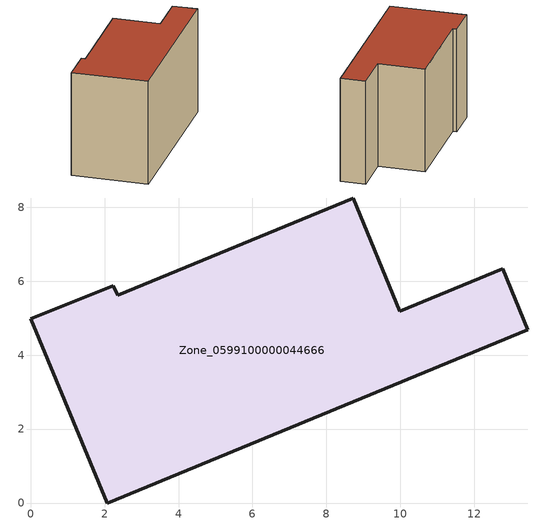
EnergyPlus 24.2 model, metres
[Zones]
Zone_0599100000044666
 floor ground (C_G): 2.07,0 0,4.98 2.24,5.88 2.35,5.62 8.72,8.25 9.99,5.18 12.77,6.33 13.45,4.69 z0
 wall outside (C_F): 0,4.98 2.07,0 13.45,4.69 12.77,6.33 9.99,5.18 8.72,8.25 2.35,5.62 2.24,5.88 0,4.98 z0:7.6
 roof outside (C_R): 2.24,5.88 0,4.98 2.07,0 13.45,4.69 12.77,6.33 9.99,5.18 8.72,8.25 2.35,5.62 z7.6
[BUILDING]
Pand.0599100000044666: North Axis=0; Terrain=City; Loads Convergence Tolerance Value=0.04; Temperature Convergence Tolerance Value=0.4; Solar Distribution=FullExterior; Maximum Number of Warmup Days=25; Minimum Number of Warmup Days=1
[Site:Location]
Rotterdam.The.Hague.AP_ZH_NLD Design_Conditions: Latitude=51.96; Longitude=4.45; Time Zone=1; Elevation=-4.5
[SITE:GROUNDTEMPERATURE:BUILDINGSURFACE]
18, 18, 18, 18, 18, 18, 18, 18, 18, 18, 18, 18
[MATERIAL] Thermal Absorptance=0.9; Solar Absorptance=0.7; Visible Absorptance=0.7
Name | Roughness | Thickness | Conductivity | Density | Specific Heat
G.TI.1975-1991 | MediumSmooth | 0.15 | 0.288461 | 540 | 1210
F.TI.1975-1991 | Rough | 0.3 | 0.230769 | 1920 | 840
R.TI.1975-1991 | MediumRough | 0.2 | 0.153846 | 1500 | 1000
[CONSTRUCTION]
C_G: G.TI.1975-1991
C_F: F.TI.1975-1991
C_R: R.TI.1975-1991
[ZONE]
Zone_0599100000044666: Type=1; Multiplier=1; Ceiling Height=Autocalculate; Volume=Autocalculate; Floor Area=autocalculate; Part of Total Floor Area=Yes
[ZONEINFILTRATION:DESIGNFLOWRATE]
Infil_Zone_0599100000044666: Zone or ZoneList or Space or SpaceList=Zone_0599100000044666; Schedule=AlwaysOn; Design Flow Rate Calculation Method=Flow/Area; Flow Rate per Floor Area=0.003; Constant Term Coefficient=1; Temperature Term Coefficient=0; Velocity Term Coefficient=0; Velocity Squared Term Coefficient=0
[HVACTEMPLATE:ZONE:IDEALLOADSAIRSYSTEM]
Zone_0599100000044666: Maximum Heating Supply Air Temperature=50; Minimum Cooling Supply Air Temperature=13; Maximum Heating Supply Air Humidity Ratio=0.0156; Minimum Cooling Supply Air Humidity Ratio=0.0077; Heating Limit=NoLimit; Cooling Limit=NoLimit; Dehumidification Control Type=ConstantSensibleHeatRatio; Cooling Sensible Heat Ratio=0.7; Dehumidification Setpoint=60; Humidification Control Type=None; Humidification Setpoint=30; Outdoor Air Method=None; Outdoor Air Flow Rate per Person=0.00944; Outdoor Air Flow Rate per Zone Floor Area=0; Outdoor Air Flow Rate per Zone=0; Demand Controlled Ventilation Type=None; Outdoor Air Economizer Type=NoEconomizer; Heat Recovery Type=None; Sensible Heat Recovery Effectiveness=0.7; Latent Heat Recovery Effectiveness=0.65
[ZONECONTROL:THERMOSTAT]
ThermostatControl_Zone_0599100000044666: Zone or ZoneList=Zone_0599100000044666; Control Type Schedule=DualSetpointControlType; Control 1=Thermostat_Zone_0599100000044666; Temperature Difference Between Cutout And Setpoint=0
[THERMOSTATSETPOINT:DUALSETPOINT]
Thermostat_Zone_0599100000044666: Heating Setpoint Temperature Schedule=HeatingSetpoint_Zone_0599100000044666; Cooling Setpoint Temperature Schedule=CoolingSetpoint_Zone_0599100000044666
[SCHEDULE:COMPACT]
HeatingSetpoint_Zone_0599100000044666: Through: 12/31, For: AllDays, Until: 24:00, 21
CoolingSetpoint_Zone_0599100000044666: Through: 12/31, For: AllDays, Until: 24:00, 24
DualSetpointControlType: Through: 12/31, For: AllDays, Until: 24:00, 4
AlwaysOn: Through: 12/31, For: AllDays, Until: 24:00, 1
